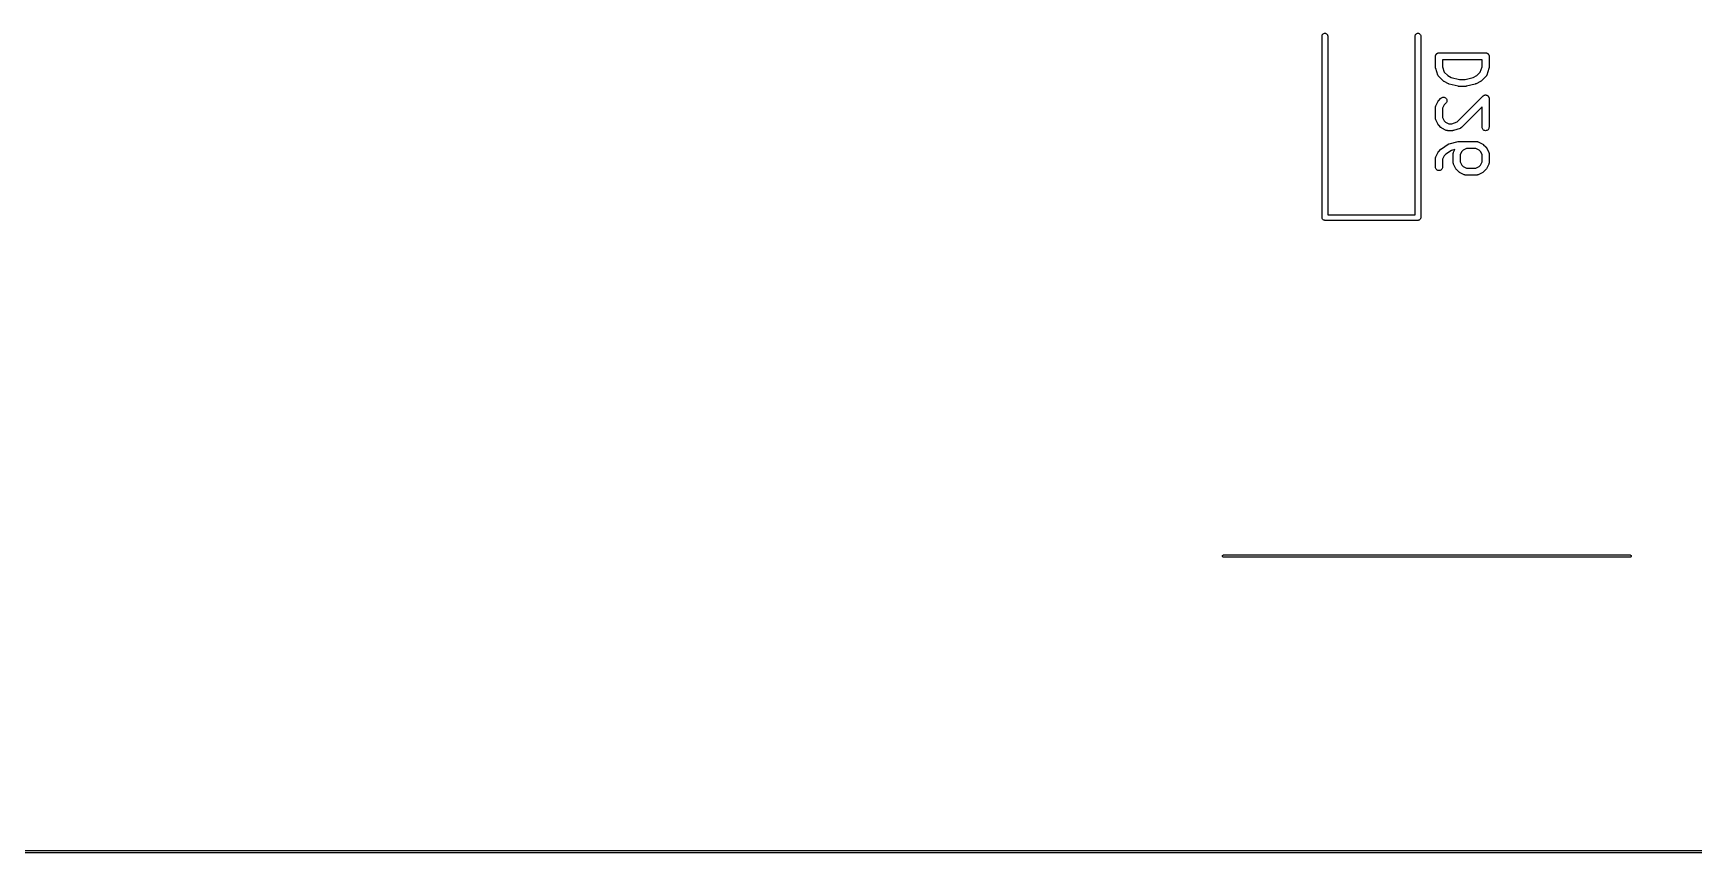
# Model space of a CAD drawing. Extents: x 74 to 208, y -150 to -40.
# Drawn here: x 108.56 to 144.25, y -150.04 to -132.43 of the extents above; entities that cross this region are included whole.
import ezdxf

# ---------------------------------------------------------------- set-up
doc = ezdxf.new("R2010")
doc.units = 0
doc.layers.add('BLACK', color=7, linetype='CONTINUOUS')

msp = doc.modelspace()

# ---------------------------------------------------------------- linework, layer by layer
at = {"layer": 'BLACK', "linetype": 'CONTINUOUS'}
for p, q in [((136.259, -132.491), (136.26, -132.482)), ((136.259, -136.391), (136.259, -132.491)), ((136.26, -132.482), (136.263, -132.471)), ((136.263, -132.471), (136.269, -132.46)), ((136.269, -132.46), (136.276, -132.451)), ((136.276, -132.451), (136.285, -132.444)), ((136.285, -132.444), (136.296, -132.438)), ((136.296, -132.438), (136.307, -132.435)), ((136.307, -132.435), (136.319, -132.433)), ((136.319, -132.433), (136.331, -132.435)), ((136.331, -132.435), (136.342, -132.438)), ((136.342, -132.438), (136.352, -132.444)), ((136.352, -132.444), (136.361, -132.451)), ((136.361, -132.451), (136.369, -132.46)), ((136.369, -132.46), (136.374, -132.471)), ((136.374, -132.471), (136.378, -132.482)), ((136.378, -132.482), (136.379, -132.491)), ((136.379, -132.491), (136.379, -136.334)), ((138.259, -132.491), (138.26, -132.482)), ((138.259, -136.334), (138.259, -132.491)), ((138.26, -132.482), (138.263, -132.471)), ((138.263, -132.471), (138.269, -132.46)), ((138.269, -132.46), (138.276, -132.451)), ((138.276, -132.451), (138.285, -132.444)), ((138.285, -132.444), (138.296, -132.438)), ((138.296, -132.438), (138.307, -132.435)), ((138.307, -132.435), (138.319, -132.433)), ((138.319, -132.433), (138.331, -132.435)), ((138.331, -132.435), (138.342, -132.438)), ((138.342, -132.438), (138.352, -132.444)), ((138.352, -132.444), (138.361, -132.451)), ((138.361, -132.451), (138.369, -132.46)), ((138.369, -132.46), (138.374, -132.471)), ((138.374, -132.471), (138.378, -132.482)), ((138.378, -132.482), (138.379, -132.491)), ((138.379, -132.491), (138.379, -136.391)), ((138.696, -132.928), (138.697, -132.921)), ((138.696, -132.929), (138.696, -132.928)), ((138.696, -133.168), (138.696, -132.929)), ((138.696, -132.929), (138.696, -132.929)), ((138.696, -132.929), (138.696, -132.929)), ((138.696, -132.929), (138.696, -132.929)), ((138.697, -132.921), (138.698, -132.914)), ((138.698, -132.914), (138.7, -132.907)), ((138.698, -132.914), (138.698, -132.914)), ((138.698, -132.914), (138.698, -132.914)), ((138.7, -132.907), (138.702, -132.9)), ((138.702, -132.9), (138.706, -132.894)), ((138.702, -132.9), (138.702, -132.9)), ((138.702, -132.9), (138.702, -132.9)), ((138.706, -132.894), (138.709, -132.888)), ((138.709, -132.887), (138.714, -132.882)), ((138.709, -132.888), (138.709, -132.887)), ((138.709, -132.887), (138.709, -132.887)), ((138.714, -132.882), (138.718, -132.876)), ((138.718, -132.876), (138.718, -132.876)), ((138.718, -132.876), (138.719, -132.876)), ((138.719, -132.876), (138.724, -132.871)), ((138.724, -132.871), (138.73, -132.867)), ((138.73, -132.867), (138.736, -132.863)), ((138.73, -132.867), (138.73, -132.867)), ((138.73, -132.867), (138.73, -132.867)), ((138.736, -132.863), (138.743, -132.86)), ((138.743, -132.86), (138.75, -132.858)), ((138.743, -132.86), (138.743, -132.86)), ((138.743, -132.86), (138.743, -132.86)), ((138.75, -132.858), (138.757, -132.856)), ((138.757, -132.856), (138.764, -132.855)), ((138.757, -132.856), (138.757, -132.856)), ((138.757, -132.856), (138.757, -132.856)), ((138.764, -132.855), (138.771, -132.854)), ((138.771, -132.854), (139.771, -132.854)), ((138.846, -133.004), (138.846, -133.155)), ((139.696, -133.004), (138.846, -133.004)), ((139.696, -133.155), (139.696, -133.004)), ((139.771, -132.854), (139.772, -132.854)), ((139.772, -132.854), (139.772, -132.854)), ((139.772, -132.854), (139.772, -132.854)), ((139.772, -132.854), (139.772, -132.854)), ((139.772, -132.854), (139.779, -132.855)), ((139.779, -132.855), (139.786, -132.856)), ((139.786, -132.856), (139.786, -132.856)), ((139.786, -132.856), (139.787, -132.856)), ((139.787, -132.856), (139.793, -132.858)), ((139.793, -132.858), (139.8, -132.86)), ((139.8, -132.86), (139.8, -132.86)), ((139.8, -132.86), (139.801, -132.861)), ((139.801, -132.861), (139.807, -132.864)), ((139.807, -132.864), (139.813, -132.867)), ((139.813, -132.867), (139.813, -132.867)), ((139.813, -132.867), (139.814, -132.868)), ((139.814, -132.868), (139.819, -132.872)), ((139.819, -132.872), (139.824, -132.877)), ((139.824, -132.877), (139.825, -132.877)), ((139.825, -132.877), (139.825, -132.877)), ((139.825, -132.877), (139.829, -132.882)), ((139.829, -132.882), (139.834, -132.888)), ((139.834, -132.888), (139.834, -132.888)), ((139.834, -132.888), (139.834, -132.888)), ((139.834, -132.888), (139.837, -132.895)), ((139.837, -132.895), (139.84, -132.901)), ((139.84, -132.901), (139.841, -132.901)), ((139.841, -132.901), (139.841, -132.901)), ((139.841, -132.901), (139.843, -132.908)), ((139.843, -132.908), (139.845, -132.915)), ((139.845, -132.915), (139.845, -132.915)), ((139.845, -132.915), (139.845, -132.915)), ((139.845, -132.915), (139.845, -132.922)), ((139.845, -132.922), (139.846, -132.929)), ((139.846, -132.929), (139.846, -133.168)), ((138.697, -133.172), (138.696, -133.168)), ((138.697, -133.176), (138.697, -133.172)), ((138.697, -133.179), (138.697, -133.176)), ((138.698, -133.182), (138.697, -133.179)), ((138.699, -133.186), (138.698, -133.182)), ((138.7, -133.19), (138.699, -133.186)), ((138.7, -133.191), (138.7, -133.19)), ((138.748, -133.334), (138.7, -133.191)), ((138.748, -133.336), (138.748, -133.334)), ((138.749, -133.338), (138.748, -133.336)), ((138.751, -133.343), (138.749, -133.338)), ((138.754, -133.348), (138.751, -133.343)), ((138.755, -133.349), (138.754, -133.348)), ((138.756, -133.351), (138.755, -133.349)), ((138.759, -133.355), (138.756, -133.351)), ((138.762, -133.359), (138.759, -133.355)), ((138.764, -133.361), (138.762, -133.359)), ((138.765, -133.363), (138.764, -133.361)), ((138.766, -133.363), (138.765, -133.363)), ((138.861, -133.459), (138.766, -133.363)), ((138.846, -133.155), (138.884, -133.27)), ((138.884, -133.27), (138.958, -133.344)), ((138.958, -133.344), (139.035, -133.383)), ((139.035, -133.383), (139.209, -133.426)), ((139.209, -133.426), (139.333, -133.426)), ((139.333, -133.426), (139.507, -133.383)), ((139.507, -133.383), (139.584, -133.344)), ((139.584, -133.344), (139.658, -133.27)), ((139.658, -133.27), (139.696, -133.155)), ((139.777, -133.363), (139.681, -133.459)), ((139.778, -133.362), (139.777, -133.363)), ((139.78, -133.36), (139.778, -133.362)), ((139.783, -133.356), (139.78, -133.36)), ((139.786, -133.352), (139.783, -133.356)), ((139.787, -133.35), (139.786, -133.352)), ((139.788, -133.348), (139.787, -133.35)), ((139.79, -133.344), (139.788, -133.348)), ((139.793, -133.339), (139.79, -133.344)), ((139.794, -133.335), (139.793, -133.337)), ((139.793, -133.337), (139.793, -133.339)), ((139.795, -133.334), (139.794, -133.335)), ((139.842, -133.191), (139.795, -133.334)), ((139.843, -133.187), (139.842, -133.191)), ((139.844, -133.183), (139.843, -133.187)), ((139.845, -133.18), (139.844, -133.183)), ((139.846, -133.177), (139.845, -133.18)), ((139.846, -133.168), (139.846, -133.169)), ((139.846, -133.169), (139.846, -133.173)), ((139.846, -133.173), (139.846, -133.177)), ((138.864, -133.461), (138.861, -133.459)), ((138.867, -133.464), (138.864, -133.461)), ((138.87, -133.466), (138.867, -133.464)), ((138.872, -133.468), (138.87, -133.466)), ((138.876, -133.47), (138.872, -133.468)), ((138.88, -133.472), (138.876, -133.47)), ((138.88, -133.473), (138.88, -133.472)), ((138.976, -133.52), (138.88, -133.473)), ((138.976, -133.521), (138.976, -133.52)), ((138.976, -133.52), (138.976, -133.52)), ((138.983, -133.523), (138.976, -133.521)), ((138.989, -133.526), (138.983, -133.523)), ((138.99, -133.526), (138.989, -133.526)), ((138.991, -133.526), (138.99, -133.526)), ((138.99, -133.526), (138.99, -133.526)), ((139.182, -133.574), (138.991, -133.526)), ((139.159, -134.34), (139.718, -133.781)), ((139.183, -133.574), (139.182, -133.574)), ((139.184, -133.574), (139.183, -133.574)), ((139.19, -133.575), (139.184, -133.574)), ((139.196, -133.576), (139.19, -133.575)), ((139.197, -133.576), (139.196, -133.576)), ((139.199, -133.576), (139.197, -133.576)), ((139.2, -133.576), (139.199, -133.576)), ((139.343, -133.576), (139.2, -133.576)), ((139.344, -133.576), (139.343, -133.576)), ((139.345, -133.576), (139.344, -133.576)), ((139.351, -133.575), (139.345, -133.576)), ((139.357, -133.574), (139.351, -133.575)), ((139.358, -133.574), (139.357, -133.574)), ((139.36, -133.574), (139.358, -133.574)), ((139.361, -133.574), (139.36, -133.574)), ((139.551, -133.526), (139.361, -133.574)), ((139.552, -133.526), (139.551, -133.526)), ((139.558, -133.523), (139.552, -133.526)), ((139.552, -133.526), (139.552, -133.526)), ((139.565, -133.521), (139.558, -133.523)), ((139.566, -133.521), (139.565, -133.521)), ((139.565, -133.521), (139.565, -133.521)), ((139.567, -133.52), (139.566, -133.521)), ((139.662, -133.473), (139.567, -133.52)), ((139.665, -133.47), (139.662, -133.473)), ((139.669, -133.469), (139.665, -133.47)), ((139.672, -133.467), (139.669, -133.469)), ((139.674, -133.465), (139.672, -133.467)), ((139.677, -133.462), (139.674, -133.465)), ((139.681, -133.459), (139.677, -133.462)), ((139.681, -133.459), (139.681, -133.459)), ((139.718, -133.781), (139.719, -133.781)), ((139.719, -133.78), (139.725, -133.776)), ((139.719, -133.781), (139.719, -133.78)), ((139.719, -133.781), (139.719, -133.781)), ((139.719, -133.781), (139.719, -133.781)), ((139.725, -133.776), (139.73, -133.771)), ((139.73, -133.771), (139.737, -133.768)), ((139.73, -133.771), (139.73, -133.771)), ((139.73, -133.771), (139.73, -133.771)), ((139.737, -133.768), (139.743, -133.765)), ((139.743, -133.765), (139.75, -133.763)), ((139.743, -133.765), (139.743, -133.765)), ((139.743, -133.765), (139.743, -133.765)), ((139.75, -133.763), (139.757, -133.761)), ((139.757, -133.761), (139.765, -133.76)), ((139.757, -133.761), (139.757, -133.761)), ((139.757, -133.761), (139.757, -133.761)), ((139.765, -133.76), (139.772, -133.759)), ((139.772, -133.759), (139.772, -133.759)), ((139.772, -133.759), (139.779, -133.76)), ((139.772, -133.759), (139.772, -133.759)), ((139.779, -133.76), (139.786, -133.761)), ((139.786, -133.761), (139.786, -133.761)), ((139.786, -133.761), (139.786, -133.761)), ((139.786, -133.761), (139.793, -133.763)), ((139.793, -133.763), (139.8, -133.765)), ((139.8, -133.765), (139.8, -133.765)), ((139.8, -133.765), (139.8, -133.765)), ((139.8, -133.765), (139.807, -133.769)), ((139.807, -133.769), (139.813, -133.772)), ((139.813, -133.772), (139.813, -133.772)), ((139.813, -133.772), (139.813, -133.772)), ((139.813, -133.772), (139.819, -133.777)), ((139.819, -133.777), (139.824, -133.781)), ((139.824, -133.781), (139.824, -133.781)), ((139.824, -133.781), (139.825, -133.782)), ((139.825, -133.782), (139.829, -133.787)), ((139.829, -133.787), (139.834, -133.793)), ((139.834, -133.793), (139.834, -133.793)), ((139.834, -133.793), (139.834, -133.793)), ((139.834, -133.793), (139.837, -133.799)), ((139.837, -133.799), (139.84, -133.806)), ((138.696, -134.019), (138.697, -134.014)), ((138.696, -134.021), (138.696, -134.019)), ((138.696, -134.024), (138.696, -134.021)), ((138.696, -134.025), (138.696, -134.024)), ((138.696, -134.263), (138.696, -134.025)), ((138.697, -134.014), (138.698, -134.009)), ((138.698, -134.007), (138.699, -134.005)), ((138.698, -134.009), (138.698, -134.007)), ((138.699, -134.005), (138.701, -134)), ((138.701, -134), (138.702, -133.995)), ((138.702, -133.995), (138.703, -133.993)), ((138.703, -133.993), (138.704, -133.991)), ((138.704, -133.991), (138.752, -133.896)), ((138.752, -133.895), (138.754, -133.891)), ((138.752, -133.896), (138.752, -133.895)), ((138.754, -133.891), (138.756, -133.888)), ((138.756, -133.888), (138.758, -133.885)), ((138.758, -133.885), (138.76, -133.883)), ((138.76, -133.883), (138.763, -133.88)), ((138.763, -133.88), (138.766, -133.876)), ((138.766, -133.876), (138.813, -133.829)), ((138.813, -133.829), (138.814, -133.828)), ((138.814, -133.828), (138.826, -133.819)), ((138.826, -133.819), (138.839, -133.812)), ((138.839, -133.812), (138.853, -133.808)), ((138.88, -133.974), (138.846, -134.042)), ((138.846, -134.042), (138.846, -134.245)), ((138.853, -133.808), (138.867, -133.807)), ((138.867, -133.807), (138.882, -133.808)), ((138.919, -133.935), (138.88, -133.974)), ((138.882, -133.808), (138.896, -133.813)), ((138.896, -133.813), (138.909, -133.82)), ((138.909, -133.82), (138.92, -133.829)), ((138.929, -133.924), (138.919, -133.935)), ((138.92, -133.829), (138.929, -133.841)), ((138.929, -133.841), (138.936, -133.854)), ((138.936, -133.911), (138.929, -133.924)), ((138.936, -133.854), (138.94, -133.868)), ((138.94, -133.897), (138.936, -133.911)), ((138.94, -133.868), (138.941, -133.882)), ((138.941, -133.882), (138.94, -133.897)), ((139.696, -134.015), (139.253, -134.459)), ((139.696, -134.453), (139.696, -134.015)), ((139.84, -133.806), (139.841, -133.806)), ((139.841, -133.806), (139.841, -133.806)), ((139.841, -133.806), (139.843, -133.813)), ((139.843, -133.813), (139.845, -133.82)), ((139.845, -133.82), (139.845, -133.82)), ((139.845, -133.82), (139.845, -133.82)), ((139.845, -133.82), (139.845, -133.827)), ((139.845, -133.827), (139.846, -133.834)), ((139.846, -133.834), (139.846, -134.453)), ((138.696, -134.265), (138.696, -134.263)), ((138.696, -134.267), (138.696, -134.265)), ((138.697, -134.272), (138.696, -134.267)), ((138.698, -134.277), (138.697, -134.272)), ((138.698, -134.279), (138.698, -134.277)), ((138.699, -134.282), (138.698, -134.279)), ((138.7, -134.286), (138.699, -134.282)), ((138.702, -134.291), (138.7, -134.286)), ((138.703, -134.293), (138.702, -134.291)), ((138.704, -134.295), (138.703, -134.293)), ((138.704, -134.296), (138.704, -134.295)), ((138.752, -134.392), (138.704, -134.296)), ((138.754, -134.395), (138.752, -134.392)), ((138.756, -134.399), (138.754, -134.395)), ((138.758, -134.401), (138.756, -134.399)), ((138.759, -134.404), (138.758, -134.401)), ((138.762, -134.407), (138.759, -134.404)), ((138.765, -134.41), (138.762, -134.407)), ((138.766, -134.411), (138.765, -134.41)), ((138.813, -134.459), (138.766, -134.411)), ((138.817, -134.461), (138.813, -134.459)), ((138.82, -134.464), (138.817, -134.461)), ((138.822, -134.466), (138.82, -134.464)), ((138.825, -134.468), (138.822, -134.466)), ((138.828, -134.47), (138.825, -134.468)), ((138.832, -134.472), (138.828, -134.47)), ((138.833, -134.473), (138.832, -134.472)), ((138.928, -134.52), (138.833, -134.473)), ((138.846, -134.245), (138.88, -134.314)), ((138.88, -134.314), (138.911, -134.344)), ((138.911, -134.344), (138.979, -134.378)), ((138.979, -134.378), (139.045, -134.378)), ((139.045, -134.378), (139.159, -134.34)), ((139.223, -134.477), (139.081, -134.524)), ((139.225, -134.476), (139.223, -134.477)), ((139.228, -134.475), (139.225, -134.476)), ((139.232, -134.473), (139.228, -134.475)), ((139.237, -134.471), (139.232, -134.473)), ((139.239, -134.47), (139.237, -134.471)), ((139.241, -134.469), (139.239, -134.47)), ((139.245, -134.465), (139.241, -134.469)), ((139.249, -134.462), (139.245, -134.465)), ((139.25, -134.461), (139.249, -134.462)), ((139.252, -134.459), (139.25, -134.461)), ((139.253, -134.459), (139.252, -134.459)), ((139.698, -134.468), (139.696, -134.453)), ((139.702, -134.482), (139.698, -134.468)), ((139.709, -134.495), (139.702, -134.482)), ((139.718, -134.506), (139.709, -134.495)), ((139.729, -134.515), (139.718, -134.506)), ((139.742, -134.522), (139.729, -134.515)), ((139.812, -134.516), (139.799, -134.523)), ((139.824, -134.507), (139.812, -134.516)), ((139.833, -134.496), (139.824, -134.507)), ((139.84, -134.483), (139.833, -134.496)), ((139.844, -134.469), (139.84, -134.483)), ((139.846, -134.454), (139.844, -134.469)), ((139.846, -134.453), (139.846, -134.454)), ((138.825, -134.915), (138.968, -134.819)), ((138.93, -134.521), (138.928, -134.52)), ((138.932, -134.522), (138.93, -134.521)), ((138.937, -134.524), (138.932, -134.522)), ((138.942, -134.526), (138.937, -134.524)), ((138.944, -134.526), (138.942, -134.526)), ((138.946, -134.527), (138.944, -134.526)), ((138.951, -134.527), (138.946, -134.527)), ((138.956, -134.528), (138.951, -134.527)), ((138.958, -134.528), (138.956, -134.528)), ((138.961, -134.528), (138.958, -134.528)), ((138.962, -134.528), (138.961, -134.528)), ((139.057, -134.528), (138.962, -134.528)), ((138.968, -134.819), (138.973, -134.817)), ((138.968, -134.819), (138.968, -134.819)), ((138.973, -134.817), (138.977, -134.814)), ((138.977, -134.814), (138.979, -134.813)), ((138.979, -134.813), (138.982, -134.812)), ((138.982, -134.812), (138.986, -134.811)), ((138.986, -134.811), (138.991, -134.809)), ((138.991, -134.809), (139.182, -134.761)), ((139.061, -134.528), (139.057, -134.528)), ((139.065, -134.528), (139.061, -134.528)), ((139.068, -134.527), (139.065, -134.528)), ((139.071, -134.527), (139.068, -134.527)), ((139.075, -134.526), (139.071, -134.527)), ((139.08, -134.525), (139.075, -134.526)), ((139.081, -134.524), (139.08, -134.525)), ((139.182, -134.761), (139.183, -134.761)), ((139.183, -134.761), (139.184, -134.761)), ((139.184, -134.761), (139.185, -134.761)), ((139.185, -134.761), (139.191, -134.76)), ((139.191, -134.76), (139.197, -134.759)), ((139.197, -134.759), (139.198, -134.759)), ((139.198, -134.759), (139.2, -134.759)), ((139.2, -134.759), (139.581, -134.759)), ((139.581, -134.759), (139.582, -134.759)), ((139.582, -134.759), (139.584, -134.759)), ((139.584, -134.759), (139.586, -134.759)), ((139.586, -134.759), (139.591, -134.76)), ((139.591, -134.76), (139.596, -134.761)), ((139.596, -134.761), (139.598, -134.762)), ((139.598, -134.762), (139.601, -134.762)), ((139.601, -134.762), (139.605, -134.764)), ((139.605, -134.764), (139.61, -134.765)), ((139.61, -134.765), (139.612, -134.766)), ((139.612, -134.766), (139.614, -134.767)), ((139.614, -134.767), (139.709, -134.815)), ((139.709, -134.815), (139.71, -134.815)), ((139.71, -134.815), (139.714, -134.818)), ((139.714, -134.818), (139.718, -134.82)), ((139.718, -134.82), (139.72, -134.822)), ((139.72, -134.822), (139.723, -134.823)), ((139.723, -134.823), (139.726, -134.826)), ((139.726, -134.826), (139.729, -134.829)), ((139.729, -134.829), (139.777, -134.876)), ((139.756, -134.527), (139.742, -134.522)), ((139.771, -134.528), (139.756, -134.527)), ((139.785, -134.527), (139.771, -134.528)), ((139.799, -134.523), (139.785, -134.527)), ((138.696, -135.114), (138.697, -135.109)), ((138.696, -135.117), (138.696, -135.114)), ((138.696, -135.119), (138.696, -135.117)), ((138.696, -135.12), (138.696, -135.119)), ((138.696, -135.31), (138.696, -135.12)), ((138.697, -135.109), (138.698, -135.104)), ((138.698, -135.102), (138.699, -135.1)), ((138.698, -135.104), (138.698, -135.102)), ((138.699, -135.1), (138.701, -135.095)), ((138.701, -135.095), (138.702, -135.09)), ((138.702, -135.09), (138.703, -135.088)), ((138.703, -135.088), (138.704, -135.086)), ((138.704, -135.086), (138.752, -134.991)), ((138.752, -134.99), (138.754, -134.987)), ((138.752, -134.991), (138.752, -134.99)), ((138.754, -134.987), (138.756, -134.983)), ((138.756, -134.983), (138.758, -134.981)), ((138.758, -134.981), (138.76, -134.978)), ((138.76, -134.978), (138.763, -134.975)), ((138.763, -134.975), (138.766, -134.972)), ((138.766, -134.972), (138.813, -134.924)), ((138.813, -134.924), (138.814, -134.923)), ((138.813, -134.924), (138.813, -134.924)), ((138.813, -134.924), (138.813, -134.924)), ((138.813, -134.924), (138.813, -134.924)), ((138.814, -134.923), (138.819, -134.919)), ((138.819, -134.919), (138.825, -134.915)), ((138.88, -135.069), (138.846, -135.138)), ((138.846, -135.138), (138.846, -135.31)), ((138.914, -135.035), (138.88, -135.069)), ((139.04, -134.951), (138.914, -135.035)), ((139.114, -134.933), (139.04, -134.951)), ((139.077, -135.019), (139.078, -135.014)), ((139.077, -135.021), (139.077, -135.019)), ((139.077, -135.024), (139.077, -135.021)), ((139.077, -135.025), (139.077, -135.024)), ((139.077, -135.215), (139.077, -135.025)), ((139.077, -135.217), (139.077, -135.215)), ((139.077, -135.22), (139.077, -135.217)), ((139.078, -135.225), (139.077, -135.22)), ((139.078, -135.014), (139.079, -135.009)), ((139.079, -135.23), (139.078, -135.225)), ((139.079, -135.007), (139.08, -135.005)), ((139.079, -135.009), (139.079, -135.007)), ((139.079, -135.232), (139.079, -135.23)), ((139.08, -135.005), (139.082, -135)), ((139.082, -135), (139.083, -134.995)), ((139.083, -134.995), (139.084, -134.993)), ((139.084, -134.993), (139.085, -134.991)), ((139.085, -134.991), (139.114, -134.933)), ((139.261, -134.974), (139.227, -135.042)), ((139.227, -135.042), (139.227, -135.197)), ((139.227, -135.197), (139.261, -135.266)), ((139.292, -134.943), (139.261, -134.974)), ((139.36, -134.909), (139.292, -134.943)), ((139.563, -134.909), (139.36, -134.909)), ((139.631, -134.943), (139.563, -134.909)), ((139.662, -134.974), (139.631, -134.943)), ((139.696, -135.042), (139.662, -134.974)), ((139.662, -135.266), (139.696, -135.197)), ((139.696, -135.197), (139.696, -135.042)), ((139.777, -134.876), (139.777, -134.877)), ((139.777, -134.877), (139.78, -134.88)), ((139.78, -134.88), (139.783, -134.884)), ((139.783, -134.884), (139.784, -134.886)), ((139.784, -134.886), (139.786, -134.889)), ((139.786, -134.889), (139.788, -134.892)), ((139.788, -134.892), (139.791, -134.896)), ((139.791, -134.896), (139.838, -134.991)), ((139.838, -134.991), (139.839, -134.992)), ((139.839, -134.992), (139.839, -134.994)), ((139.839, -134.994), (139.84, -134.996)), ((139.84, -134.996), (139.842, -135.001)), ((139.842, -135.001), (139.844, -135.006)), ((139.844, -135.006), (139.844, -135.008)), ((139.844, -135.008), (139.845, -135.01)), ((139.845, -135.226), (139.844, -135.231)), ((139.845, -135.01), (139.845, -135.015)), ((139.845, -135.015), (139.846, -135.02)), ((139.846, -135.221), (139.845, -135.226)), ((139.846, -135.02), (139.846, -135.023)), ((139.846, -135.023), (139.846, -135.025)), ((139.846, -135.025), (139.846, -135.215)), ((139.846, -135.215), (139.846, -135.216)), ((139.846, -135.216), (139.846, -135.218)), ((139.846, -135.218), (139.846, -135.221)), ((138.698, -135.325), (138.696, -135.31)), ((138.702, -135.339), (138.698, -135.325)), ((138.709, -135.352), (138.702, -135.339)), ((138.718, -135.363), (138.709, -135.352)), ((138.729, -135.373), (138.718, -135.363)), ((138.742, -135.38), (138.729, -135.373)), ((138.756, -135.384), (138.742, -135.38)), ((138.771, -135.385), (138.756, -135.384)), ((138.785, -135.384), (138.771, -135.385)), ((138.799, -135.38), (138.785, -135.384)), ((138.812, -135.373), (138.799, -135.38)), ((138.824, -135.364), (138.812, -135.373)), ((138.833, -135.353), (138.824, -135.364)), ((138.84, -135.34), (138.833, -135.353)), ((138.844, -135.326), (138.84, -135.34)), ((138.846, -135.311), (138.844, -135.326)), ((138.846, -135.31), (138.846, -135.311)), ((139.079, -135.234), (139.079, -135.232)), ((139.081, -135.239), (139.079, -135.234)), ((139.083, -135.244), (139.081, -135.239)), ((139.084, -135.246), (139.083, -135.244)), ((139.085, -135.248), (139.084, -135.246)), ((139.085, -135.249), (139.085, -135.248)), ((139.133, -135.344), (139.085, -135.249)), ((139.135, -135.348), (139.133, -135.344)), ((139.137, -135.351), (139.135, -135.348)), ((139.139, -135.354), (139.137, -135.351)), ((139.14, -135.356), (139.139, -135.354)), ((139.143, -135.359), (139.14, -135.356)), ((139.146, -135.363), (139.143, -135.359)), ((139.147, -135.363), (139.146, -135.363)), ((139.194, -135.411), (139.147, -135.363)), ((139.198, -135.414), (139.194, -135.411)), ((139.201, -135.417), (139.198, -135.414)), ((139.203, -135.418), (139.201, -135.417)), ((139.206, -135.42), (139.203, -135.418)), ((139.209, -135.422), (139.206, -135.42)), ((139.213, -135.425), (139.209, -135.422)), ((139.214, -135.425), (139.213, -135.425)), ((139.309, -135.473), (139.214, -135.425)), ((139.261, -135.266), (139.292, -135.296)), ((139.292, -135.296), (139.36, -135.331)), ((139.311, -135.474), (139.309, -135.473)), ((139.313, -135.475), (139.311, -135.474)), ((139.318, -135.476), (139.313, -135.475)), ((139.323, -135.478), (139.318, -135.476)), ((139.325, -135.478), (139.323, -135.478)), ((139.327, -135.479), (139.325, -135.478)), ((139.332, -135.48), (139.327, -135.479)), ((139.337, -135.48), (139.332, -135.48)), ((139.339, -135.48), (139.337, -135.48)), ((139.342, -135.481), (139.339, -135.48)), ((139.343, -135.481), (139.342, -135.481)), ((139.581, -135.481), (139.343, -135.481)), ((139.36, -135.331), (139.563, -135.331)), ((139.563, -135.331), (139.631, -135.296)), ((139.583, -135.48), (139.581, -135.481)), ((139.585, -135.481), (139.583, -135.48)), ((139.59, -135.48), (139.585, -135.481)), ((139.595, -135.479), (139.59, -135.48)), ((139.597, -135.479), (139.595, -135.479)), ((139.6, -135.478), (139.597, -135.479)), ((139.604, -135.476), (139.6, -135.478)), ((139.609, -135.475), (139.604, -135.476)), ((139.611, -135.474), (139.609, -135.475)), ((139.613, -135.473), (139.611, -135.474)), ((139.614, -135.473), (139.613, -135.473)), ((139.709, -135.425), (139.614, -135.473)), ((139.631, -135.296), (139.662, -135.266)), ((139.713, -135.423), (139.709, -135.425)), ((139.717, -135.421), (139.713, -135.423)), ((139.719, -135.419), (139.717, -135.421)), ((139.722, -135.417), (139.719, -135.419)), ((139.725, -135.414), (139.722, -135.417)), ((139.728, -135.412), (139.725, -135.414)), ((139.729, -135.411), (139.728, -135.412)), ((139.777, -135.363), (139.729, -135.411)), ((139.779, -135.36), (139.777, -135.363)), ((139.782, -135.357), (139.779, -135.36)), ((139.784, -135.355), (139.782, -135.357)), ((139.786, -135.352), (139.784, -135.355)), ((139.788, -135.348), (139.786, -135.352)), ((139.79, -135.345), (139.788, -135.348)), ((139.791, -135.344), (139.79, -135.345)), ((139.838, -135.249), (139.791, -135.344)), ((139.839, -135.247), (139.838, -135.249)), ((139.84, -135.245), (139.839, -135.247)), ((139.842, -135.24), (139.84, -135.245)), ((139.843, -135.235), (139.842, -135.24)), ((139.844, -135.233), (139.843, -135.235)), ((139.844, -135.231), (139.844, -135.233)), ((136.258, -136.394), (136.259, -136.391)), ((136.26, -136.406), (136.258, -136.394)), ((136.263, -136.417), (136.26, -136.406)), ((136.269, -136.427), (136.263, -136.417)), ((136.276, -136.436), (136.269, -136.427)), ((136.285, -136.444), (136.276, -136.436)), ((136.296, -136.449), (136.285, -136.444)), ((136.307, -136.453), (136.296, -136.449)), ((136.319, -136.454), (136.307, -136.453)), ((136.322, -136.454), (136.319, -136.454)), ((138.316, -136.454), (136.322, -136.454)), ((136.379, -136.334), (138.259, -136.334)), ((138.319, -136.454), (138.316, -136.454)), ((138.322, -136.454), (138.319, -136.454)), ((138.331, -136.453), (138.322, -136.454)), ((138.322, -136.454), (138.322, -136.454)), ((138.342, -136.449), (138.331, -136.453)), ((138.352, -136.444), (138.342, -136.449)), ((138.361, -136.436), (138.352, -136.444)), ((138.369, -136.427), (138.361, -136.436)), ((138.374, -136.417), (138.369, -136.427)), ((138.378, -136.406), (138.374, -136.417)), ((138.379, -136.394), (138.378, -136.406)), ((138.379, -136.391), (138.379, -136.394)), ((134.119, -143.664), (134.121, -143.659)), ((134.119, -143.669), (134.119, -143.664)), ((134.119, -143.674), (134.119, -143.669)), ((134.121, -143.678), (134.119, -143.674)), ((134.121, -143.659), (134.123, -143.655)), ((134.123, -143.683), (134.121, -143.678)), ((134.123, -143.655), (134.126, -143.651)), ((134.126, -143.687), (134.123, -143.683)), ((134.126, -143.651), (134.13, -143.648)), ((134.13, -143.69), (134.126, -143.687)), ((134.13, -143.648), (134.134, -143.646)), ((134.134, -143.692), (134.13, -143.69)), ((134.134, -143.646), (134.139, -143.644)), ((134.139, -143.693), (134.134, -143.692)), ((134.139, -143.644), (134.143, -143.644)), ((134.143, -143.694), (134.139, -143.693)), ((134.143, -143.644), (142.876, -143.644)), ((142.876, -143.694), (134.143, -143.694)), ((142.876, -143.644), (142.88, -143.644)), ((142.88, -143.693), (142.876, -143.694)), ((142.88, -143.644), (142.885, -143.646)), ((142.885, -143.692), (142.88, -143.693)), ((142.885, -143.646), (142.889, -143.648)), ((142.889, -143.69), (142.885, -143.692)), ((142.889, -143.648), (142.893, -143.651)), ((142.893, -143.687), (142.889, -143.69)), ((142.893, -143.651), (142.896, -143.655)), ((142.896, -143.683), (142.893, -143.687)), ((142.896, -143.655), (142.898, -143.659)), ((142.898, -143.678), (142.896, -143.683)), ((142.898, -143.659), (142.9, -143.664)), ((142.9, -143.674), (142.898, -143.678)), ((142.9, -143.664), (142.9, -143.669)), ((142.9, -143.669), (142.9, -143.674)), ((169.068, -150.044), (73.7741, -150.044)), ((73.7979, -149.994), (169.068, -149.994))]:
    msp.add_line(p, q, dxfattribs=at)

doc.saveas('drawing.dxf')
